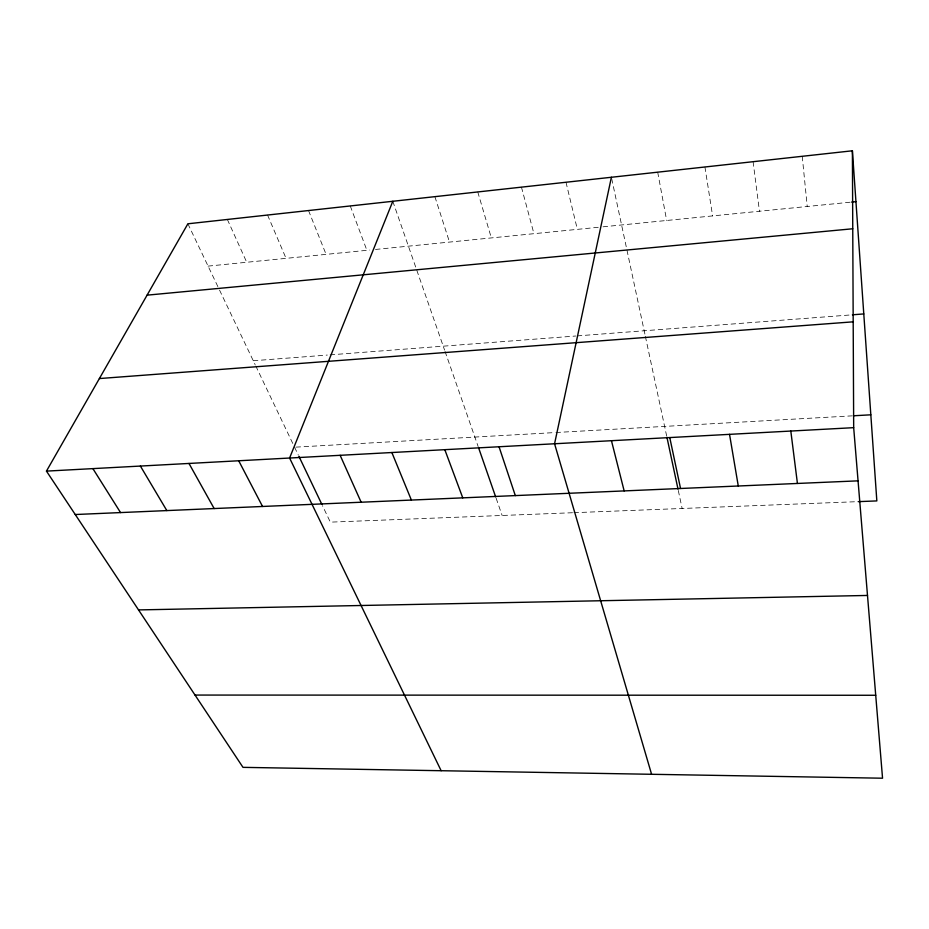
<?xml version="1.0" encoding="UTF-8"?>
<svg xmlns="http://www.w3.org/2000/svg" width="929" height="929" viewBox="0 0 929 929"><rect width="100%" height="100%" fill="white"/><g stroke="black" fill="none" stroke-linecap="round" stroke-linejoin="round"><path stroke-width="0.7" stroke-dasharray="4.64 3.48" d="M208.084 266.112L369.742 250.029M375.479 249.448L601.609 226.955M603.037 226.815L851.649 202.069M253.28 360.742L327.31 355.064M330.12 354.855L575.794 336.008M577.211 335.903L850.976 314.908M295.956 447.128L554.532 432.589M555.937 432.508L852.346 415.844M572.485 512.738L330.341 522.144L322.468 505.666M573.925 512.68L856.747 501.695M187.89 223.796L218.942 288.849M219.546 290.103L255.138 364.656M255.765 365.956L292.763 443.435M294.563 447.209L298.267 454.978M227.361 219.465L246.719 262.268M267.564 215.04L286.051 258.355M308.533 210.546L326.091 254.372M350.268 205.959L366.885 250.307M392.804 201.279L444.596 350.128M445.061 351.441L478.156 446.57M496.144 498.258L502.136 515.467M434.888 196.658L449.508 242.086M477.761 191.943L491.336 237.929M521.448 187.147L533.943 233.69M565.993 182.258L577.35 229.37M611.7 178.67L645.074 334.928M645.365 336.31L666.639 435.887M678.298 490.489L682.141 508.477M657.697 172.179L666.662 220.475M704.925 166.988L712.613 215.911M753.094 161.704L759.457 211.243M802.238 156.304L807.231 206.493"/><path stroke-width="1.39" d="M611.398 177.265L554.567 443.772L651.589 774.287M392.804 201.279L289.593 458.032L441.136 770.71M852.392 150.788L853.681 427.665L882.55 778.212L242.992 767.354L46.45 471.119L187.89 223.796L852.392 150.788L876.837 500.917L858.175 501.648M851.649 202.069L855.946 201.639M147.072 295.155L852.752 228.766M852.404 314.803L863.784 313.932M99.391 378.556L853.194 321.829M853.763 415.762L870.833 414.81M46.45 471.119L853.681 427.665M75.249 514.527L858.059 480.85M138.537 609.912L867.5 595.454M195.032 695.066L875.722 695.264M92.888 468.622L120.549 512.587M140.395 466.068L166.837 510.59M188.982 463.455L214.158 508.558M238.707 460.772L262.547 506.468M298.894 456.267L321.864 504.401M340.142 455.315L361.149 502.229M391.864 452.528L411.384 500.069M444.817 449.682L462.758 497.851M478.632 447.917L495.68 496.934M499.036 446.756L515.316 495.598M611.456 440.706L624.16 490.907M666.929 437.234L678.007 489.095M669.763 437.571L680.539 488.48M729.532 434.354L738.276 485.995M790.811 431.056L797.43 483.452"/></g></svg>
